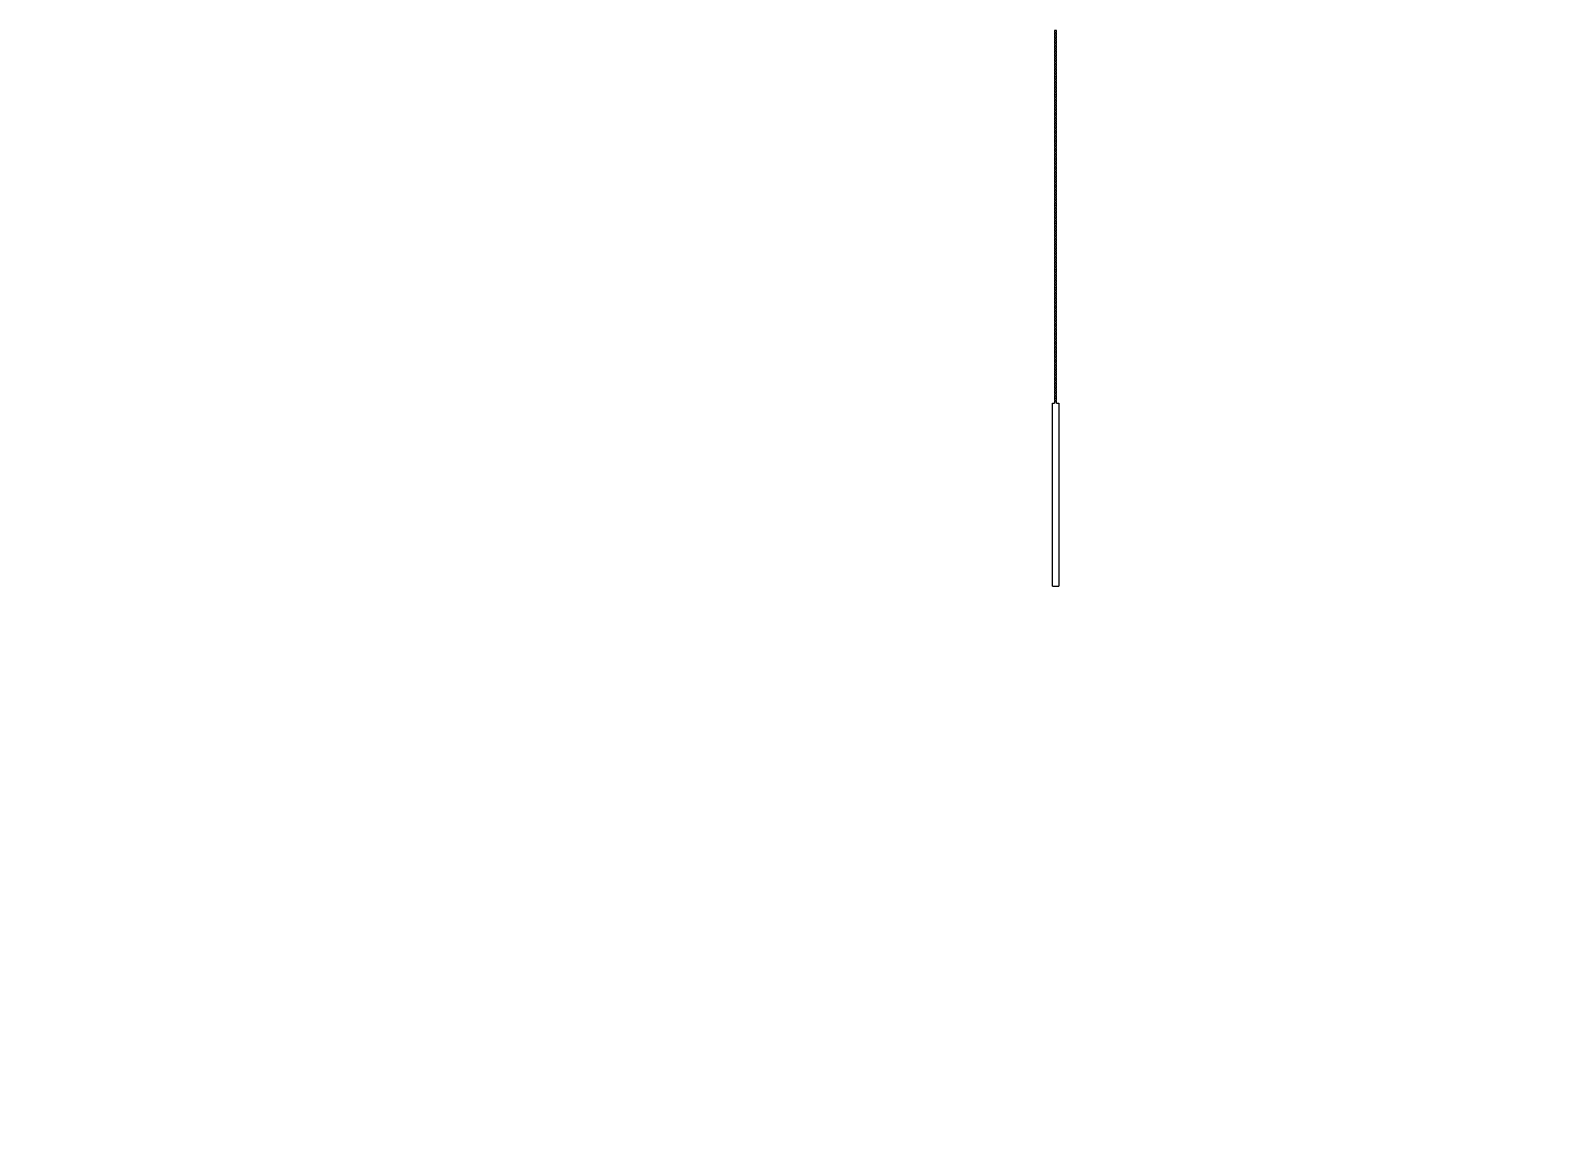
# Model space of a CAD drawing. Header units: inches. Extents: x 0 to 114300, y 0 to 114300.
# Drawn here: x 78996 to 81352, y 64377 to 66103 of the extents above; entities that cross this region are included whole.
import ezdxf

# ---------------------------------------------------------------- set-up
doc = ezdxf.new("R2010")
doc.units = ezdxf.units.IN
doc.header["$MEASUREMENT"] = 0

msp = doc.modelspace()

# ---------------------------------------------------------------- hatches: boundary and pattern name
h = msp.add_hatch()
h.set_pattern_fill('ANSI31', color=256, scale=100)
h.set_pattern_definition([(45, (-3636.992, -6350), (-8.8388348, 8.8388348), [])])
h.paths.add_polyline_path([(114300, 0), (0, 0), (0, 114300), (114300, 114300)])
edge = h.paths.add_edge_path(flags=16)
edge.add_arc((57150, 57150), 50800, 288.35844, 529.79531, ccw=False)
edge.add_line((73150, 8935.5), (41150, 8935.5))
edge.add_arc((57150, 57150), 50800, 190.20469, 251.64156, ccw=False)
edge.add_arc((57150, 57150), 50800, 169.79531, 190.20469, ccw=False)

# ---------------------------------------------------------------- linework, layer by layer
for p, q in [((80591.9, 65526.6), (80588.9, 65526.6)), ((80588.9, 65526.6), (80588.9, 65523.6)), ((80591.9, 65523.6), (80591.9, 65526.6)), ((80585.4, 65239.3), (80595.4, 65239.3))]:
    msp.add_line(p, q)
for points in [[(80591.9, 66102.6), (80588.9, 66102.6), (80588.9, 66099.6), (80591.9, 66099.6)], [(80591.9, 66098.6), (80588.9, 66098.6), (80588.9, 66095.6), (80591.9, 66095.6)], [(80591.9, 66094.6), (80588.9, 66094.6), (80588.9, 66091.6), (80591.9, 66091.6)], [(80591.9, 66090.6), (80588.9, 66090.6), (80588.9, 66087.6), (80591.9, 66087.6)], [(80591.9, 66086.6), (80588.9, 66086.6), (80588.9, 66083.6), (80591.9, 66083.6)], [(80591.9, 66082.6), (80588.9, 66082.6), (80588.9, 66079.6), (80591.9, 66079.6)], [(80591.9, 66078.6), (80588.9, 66078.6), (80588.9, 66075.6), (80591.9, 66075.6)], [(80591.9, 66074.6), (80588.9, 66074.6), (80588.9, 66071.6), (80591.9, 66071.6)], [(80591.9, 66070.6), (80588.9, 66070.6), (80588.9, 66067.6), (80591.9, 66067.6)], [(80591.9, 66066.6), (80588.9, 66066.6), (80588.9, 66063.6), (80591.9, 66063.6)], [(80591.9, 66062.6), (80588.9, 66062.6), (80588.9, 66059.6), (80591.9, 66059.6)], [(80591.9, 66058.6), (80588.9, 66058.6), (80588.9, 66055.6), (80591.9, 66055.6)], [(80591.9, 66054.6), (80588.9, 66054.6), (80588.9, 66051.6), (80591.9, 66051.6)], [(80591.9, 66050.6), (80588.9, 66050.6), (80588.9, 66047.6), (80591.9, 66047.6)], [(80591.9, 66046.6), (80588.9, 66046.6), (80588.9, 66043.6), (80591.9, 66043.6)], [(80591.9, 66042.6), (80588.9, 66042.6), (80588.9, 66039.6), (80591.9, 66039.6)], [(80591.9, 66038.6), (80588.9, 66038.6), (80588.9, 66035.6), (80591.9, 66035.6)], [(80591.9, 66034.6), (80588.9, 66034.6), (80588.9, 66031.6), (80591.9, 66031.6)], [(80591.9, 66030.6), (80588.9, 66030.6), (80588.9, 66027.6), (80591.9, 66027.6)], [(80591.9, 66026.6), (80588.9, 66026.6), (80588.9, 66023.6), (80591.9, 66023.6)], [(80591.9, 66022.6), (80588.9, 66022.6), (80588.9, 66019.6), (80591.9, 66019.6)], [(80591.9, 66018.6), (80588.9, 66018.6), (80588.9, 66015.6), (80591.9, 66015.6)], [(80591.9, 66014.6), (80588.9, 66014.6), (80588.9, 66011.6), (80591.9, 66011.6)], [(80591.9, 66010.6), (80588.9, 66010.6), (80588.9, 66007.6), (80591.9, 66007.6)], [(80591.9, 66006.6), (80588.9, 66006.6), (80588.9, 66003.6), (80591.9, 66003.6)], [(80591.9, 66002.6), (80588.9, 66002.6), (80588.9, 65999.6), (80591.9, 65999.6)], [(80591.9, 65998.6), (80588.9, 65998.6), (80588.9, 65995.6), (80591.9, 65995.6)], [(80591.9, 65994.6), (80588.9, 65994.6), (80588.9, 65991.6), (80591.9, 65991.6)], [(80591.9, 65990.6), (80588.9, 65990.6), (80588.9, 65987.6), (80591.9, 65987.6)], [(80591.9, 65986.6), (80588.9, 65986.6), (80588.9, 65983.6), (80591.9, 65983.6)], [(80591.9, 65982.6), (80588.9, 65982.6), (80588.9, 65979.6), (80591.9, 65979.6)], [(80591.9, 65978.6), (80588.9, 65978.6), (80588.9, 65975.6), (80591.9, 65975.6)], [(80591.9, 65974.6), (80588.9, 65974.6), (80588.9, 65971.6), (80591.9, 65971.6)], [(80591.9, 65970.6), (80588.9, 65970.6), (80588.9, 65967.6), (80591.9, 65967.6)], [(80591.9, 65966.6), (80588.9, 65966.6), (80588.9, 65963.6), (80591.9, 65963.6)], [(80591.9, 65962.6), (80588.9, 65962.6), (80588.9, 65959.6), (80591.9, 65959.6)], [(80591.9, 65958.6), (80588.9, 65958.6), (80588.9, 65955.6), (80591.9, 65955.6)], [(80591.9, 65954.6), (80588.9, 65954.6), (80588.9, 65951.6), (80591.9, 65951.6)], [(80591.9, 65950.6), (80588.9, 65950.6), (80588.9, 65947.6), (80591.9, 65947.6)], [(80591.9, 65946.6), (80588.9, 65946.6), (80588.9, 65943.6), (80591.9, 65943.6)], [(80591.9, 65942.6), (80588.9, 65942.6), (80588.9, 65939.6), (80591.9, 65939.6)], [(80591.9, 65938.6), (80588.9, 65938.6), (80588.9, 65935.6), (80591.9, 65935.6)], [(80591.9, 65934.6), (80588.9, 65934.6), (80588.9, 65931.6), (80591.9, 65931.6)], [(80591.9, 65930.6), (80588.9, 65930.6), (80588.9, 65927.6), (80591.9, 65927.6)], [(80591.9, 65926.6), (80588.9, 65926.6), (80588.9, 65923.6), (80591.9, 65923.6)], [(80591.9, 65922.6), (80588.9, 65922.6), (80588.9, 65919.6), (80591.9, 65919.6)], [(80591.9, 65918.6), (80588.9, 65918.6), (80588.9, 65915.6), (80591.9, 65915.6)], [(80591.9, 65914.6), (80588.9, 65914.6), (80588.9, 65911.6), (80591.9, 65911.6)], [(80591.9, 65910.6), (80588.9, 65910.6), (80588.9, 65907.6), (80591.9, 65907.6)], [(80591.9, 65906.6), (80588.9, 65906.6), (80588.9, 65903.6), (80591.9, 65903.6)], [(80591.9, 65902.6), (80588.9, 65902.6), (80588.9, 65899.6), (80591.9, 65899.6)], [(80591.9, 65898.6), (80588.9, 65898.6), (80588.9, 65895.6), (80591.9, 65895.6)], [(80591.9, 65894.6), (80588.9, 65894.6), (80588.9, 65891.6), (80591.9, 65891.6)], [(80591.9, 65890.6), (80588.9, 65890.6), (80588.9, 65887.6), (80591.9, 65887.6)], [(80591.9, 65886.6), (80588.9, 65886.6), (80588.9, 65883.6), (80591.9, 65883.6)], [(80591.9, 65882.6), (80588.9, 65882.6), (80588.9, 65879.6), (80591.9, 65879.6)], [(80591.9, 65878.6), (80588.9, 65878.6), (80588.9, 65875.6), (80591.9, 65875.6)], [(80591.9, 65874.6), (80588.9, 65874.6), (80588.9, 65871.6), (80591.9, 65871.6)], [(80591.9, 65870.6), (80588.9, 65870.6), (80588.9, 65867.6), (80591.9, 65867.6)], [(80591.9, 65866.6), (80588.9, 65866.6), (80588.9, 65863.6), (80591.9, 65863.6)], [(80591.9, 65862.6), (80588.9, 65862.6), (80588.9, 65859.6), (80591.9, 65859.6)], [(80591.9, 65858.6), (80588.9, 65858.6), (80588.9, 65855.6), (80591.9, 65855.6)], [(80591.9, 65854.6), (80588.9, 65854.6), (80588.9, 65851.6), (80591.9, 65851.6)], [(80591.9, 65850.6), (80588.9, 65850.6), (80588.9, 65847.6), (80591.9, 65847.6)], [(80591.9, 65846.6), (80588.9, 65846.6), (80588.9, 65843.6), (80591.9, 65843.6)], [(80591.9, 65842.6), (80588.9, 65842.6), (80588.9, 65839.6), (80591.9, 65839.6)], [(80591.9, 65838.6), (80588.9, 65838.6), (80588.9, 65835.6), (80591.9, 65835.6)], [(80591.9, 65834.6), (80588.9, 65834.6), (80588.9, 65831.6), (80591.9, 65831.6)], [(80591.9, 65830.6), (80588.9, 65830.6), (80588.9, 65827.6), (80591.9, 65827.6)], [(80591.9, 65826.6), (80588.9, 65826.6), (80588.9, 65823.6), (80591.9, 65823.6)], [(80591.9, 65822.6), (80588.9, 65822.6), (80588.9, 65819.6), (80591.9, 65819.6)], [(80591.9, 65818.6), (80588.9, 65818.6), (80588.9, 65815.6), (80591.9, 65815.6)], [(80591.9, 65814.6), (80588.9, 65814.6), (80588.9, 65811.6), (80591.9, 65811.6)], [(80591.9, 65810.6), (80588.9, 65810.6), (80588.9, 65807.6), (80591.9, 65807.6)], [(80591.9, 65806.6), (80588.9, 65806.6), (80588.9, 65803.6), (80591.9, 65803.6)], [(80591.9, 65802.6), (80588.9, 65802.6), (80588.9, 65799.6), (80591.9, 65799.6)], [(80591.9, 65798.6), (80588.9, 65798.6), (80588.9, 65795.6), (80591.9, 65795.6)], [(80591.9, 65794.6), (80588.9, 65794.6), (80588.9, 65791.6), (80591.9, 65791.6)], [(80591.9, 65790.6), (80588.9, 65790.6), (80588.9, 65787.6), (80591.9, 65787.6)], [(80591.9, 65786.6), (80588.9, 65786.6), (80588.9, 65783.6), (80591.9, 65783.6)], [(80591.9, 65782.6), (80588.9, 65782.6), (80588.9, 65779.6), (80591.9, 65779.6)], [(80591.9, 65778.6), (80588.9, 65778.6), (80588.9, 65775.6), (80591.9, 65775.6)], [(80591.9, 65774.6), (80588.9, 65774.6), (80588.9, 65771.6), (80591.9, 65771.6)], [(80591.9, 65770.6), (80588.9, 65770.6), (80588.9, 65767.6), (80591.9, 65767.6)], [(80591.9, 65766.6), (80588.9, 65766.6), (80588.9, 65763.6), (80591.9, 65763.6)], [(80591.9, 65762.6), (80588.9, 65762.6), (80588.9, 65759.6), (80591.9, 65759.6)], [(80591.9, 65758.6), (80588.9, 65758.6), (80588.9, 65755.6), (80591.9, 65755.6)], [(80591.9, 65754.6), (80588.9, 65754.6), (80588.9, 65751.6), (80591.9, 65751.6)], [(80591.9, 65750.6), (80588.9, 65750.6), (80588.9, 65747.6), (80591.9, 65747.6)], [(80591.9, 65746.6), (80588.9, 65746.6), (80588.9, 65743.6), (80591.9, 65743.6)], [(80591.9, 65742.6), (80588.9, 65742.6), (80588.9, 65739.6), (80591.9, 65739.6)], [(80591.9, 65738.6), (80588.9, 65738.6), (80588.9, 65735.6), (80591.9, 65735.6)], [(80591.9, 65734.6), (80588.9, 65734.6), (80588.9, 65731.6), (80591.9, 65731.6)], [(80591.9, 65730.6), (80588.9, 65730.6), (80588.9, 65727.6), (80591.9, 65727.6)], [(80591.9, 65726.6), (80588.9, 65726.6), (80588.9, 65723.6), (80591.9, 65723.6)], [(80591.9, 65722.6), (80588.9, 65722.6), (80588.9, 65719.6), (80591.9, 65719.6)], [(80591.9, 65718.6), (80588.9, 65718.6), (80588.9, 65715.6), (80591.9, 65715.6)], [(80591.9, 65714.6), (80588.9, 65714.6), (80588.9, 65711.6), (80591.9, 65711.6)], [(80591.9, 65710.6), (80588.9, 65710.6), (80588.9, 65707.6), (80591.9, 65707.6)], [(80591.9, 65706.6), (80588.9, 65706.6), (80588.9, 65703.6), (80591.9, 65703.6)], [(80591.9, 65702.6), (80588.9, 65702.6), (80588.9, 65699.6), (80591.9, 65699.6)], [(80591.9, 65698.6), (80588.9, 65698.6), (80588.9, 65695.6), (80591.9, 65695.6)], [(80591.9, 65694.6), (80588.9, 65694.6), (80588.9, 65691.6), (80591.9, 65691.6)], [(80591.9, 65690.6), (80588.9, 65690.6), (80588.9, 65687.6), (80591.9, 65687.6)], [(80591.9, 65686.6), (80588.9, 65686.6), (80588.9, 65683.6), (80591.9, 65683.6)], [(80591.9, 65682.6), (80588.9, 65682.6), (80588.9, 65679.6), (80591.9, 65679.6)], [(80591.9, 65678.6), (80588.9, 65678.6), (80588.9, 65675.6), (80591.9, 65675.6)], [(80591.9, 65674.6), (80588.9, 65674.6), (80588.9, 65671.6), (80591.9, 65671.6)], [(80591.9, 65670.6), (80588.9, 65670.6), (80588.9, 65667.6), (80591.9, 65667.6)], [(80591.9, 65666.6), (80588.9, 65666.6), (80588.9, 65663.6), (80591.9, 65663.6)], [(80591.9, 65662.6), (80588.9, 65662.6), (80588.9, 65659.6), (80591.9, 65659.6)], [(80591.9, 65658.6), (80588.9, 65658.6), (80588.9, 65655.6), (80591.9, 65655.6)], [(80591.9, 65654.6), (80588.9, 65654.6), (80588.9, 65651.6), (80591.9, 65651.6)], [(80591.9, 65650.6), (80588.9, 65650.6), (80588.9, 65647.6), (80591.9, 65647.6)], [(80591.9, 65646.6), (80588.9, 65646.6), (80588.9, 65643.6), (80591.9, 65643.6)], [(80591.9, 65642.6), (80588.9, 65642.6), (80588.9, 65639.6), (80591.9, 65639.6)], [(80591.9, 65638.6), (80588.9, 65638.6), (80588.9, 65635.6), (80591.9, 65635.6)], [(80591.9, 65634.6), (80588.9, 65634.6), (80588.9, 65631.6), (80591.9, 65631.6)], [(80591.9, 65630.6), (80588.9, 65630.6), (80588.9, 65627.6), (80591.9, 65627.6)], [(80591.9, 65626.6), (80588.9, 65626.6), (80588.9, 65623.6), (80591.9, 65623.6)], [(80591.9, 65622.6), (80588.9, 65622.6), (80588.9, 65619.6), (80591.9, 65619.6)], [(80591.9, 65618.6), (80588.9, 65618.6), (80588.9, 65615.6), (80591.9, 65615.6)], [(80591.9, 65614.6), (80588.9, 65614.6), (80588.9, 65611.6), (80591.9, 65611.6)], [(80591.9, 65610.6), (80588.9, 65610.6), (80588.9, 65607.6), (80591.9, 65607.6)], [(80591.9, 65606.6), (80588.9, 65606.6), (80588.9, 65603.6), (80591.9, 65603.6)], [(80591.9, 65602.6), (80588.9, 65602.6), (80588.9, 65599.6), (80591.9, 65599.6)], [(80591.9, 65598.6), (80588.9, 65598.6), (80588.9, 65595.6), (80591.9, 65595.6)], [(80591.9, 65594.6), (80588.9, 65594.6), (80588.9, 65591.6), (80591.9, 65591.6)], [(80591.9, 65590.6), (80588.9, 65590.6), (80588.9, 65587.6), (80591.9, 65587.6)], [(80591.9, 65586.6), (80588.9, 65586.6), (80588.9, 65583.6), (80591.9, 65583.6)], [(80591.9, 65582.6), (80588.9, 65582.6), (80588.9, 65579.6), (80591.9, 65579.6)], [(80591.9, 65578.6), (80588.9, 65578.6), (80588.9, 65575.6), (80591.9, 65575.6)], [(80591.9, 65574.6), (80588.9, 65574.6), (80588.9, 65571.6), (80591.9, 65571.6)], [(80591.9, 65570.6), (80588.9, 65570.6), (80588.9, 65567.6), (80591.9, 65567.6)], [(80591.9, 65566.6), (80588.9, 65566.6), (80588.9, 65563.6), (80591.9, 65563.6)], [(80591.9, 65562.6), (80588.9, 65562.6), (80588.9, 65559.6), (80591.9, 65559.6)], [(80591.9, 65558.6), (80588.9, 65558.6), (80588.9, 65555.6), (80591.9, 65555.6)], [(80591.9, 65554.6), (80588.9, 65554.6), (80588.9, 65551.6), (80591.9, 65551.6)], [(80591.9, 65550.6), (80588.9, 65550.6), (80588.9, 65547.6), (80591.9, 65547.6)], [(80591.9, 65546.6), (80588.9, 65546.6), (80588.9, 65543.6), (80591.9, 65543.6)], [(80591.9, 65542.6), (80588.9, 65542.6), (80588.9, 65539.6), (80591.9, 65539.6)], [(80591.9, 65538.6), (80588.9, 65538.6), (80588.9, 65535.6), (80591.9, 65535.6)], [(80591.9, 65534.6), (80588.9, 65534.6), (80588.9, 65531.6), (80591.9, 65531.6)], [(80591.9, 65530.6), (80588.9, 65530.6), (80588.9, 65527.6), (80591.9, 65527.6)]]:
    msp.add_lwpolyline(points, close=True)
for points in [[(80585.4, 65239.3), (80585.4, 65523.6), (80588.9, 65523.6)], [(80591.9, 65523.6), (80595.4, 65523.6), (80595.4, 65239.3)]]:
    msp.add_lwpolyline(points)

doc.saveas('drawing.dxf')
